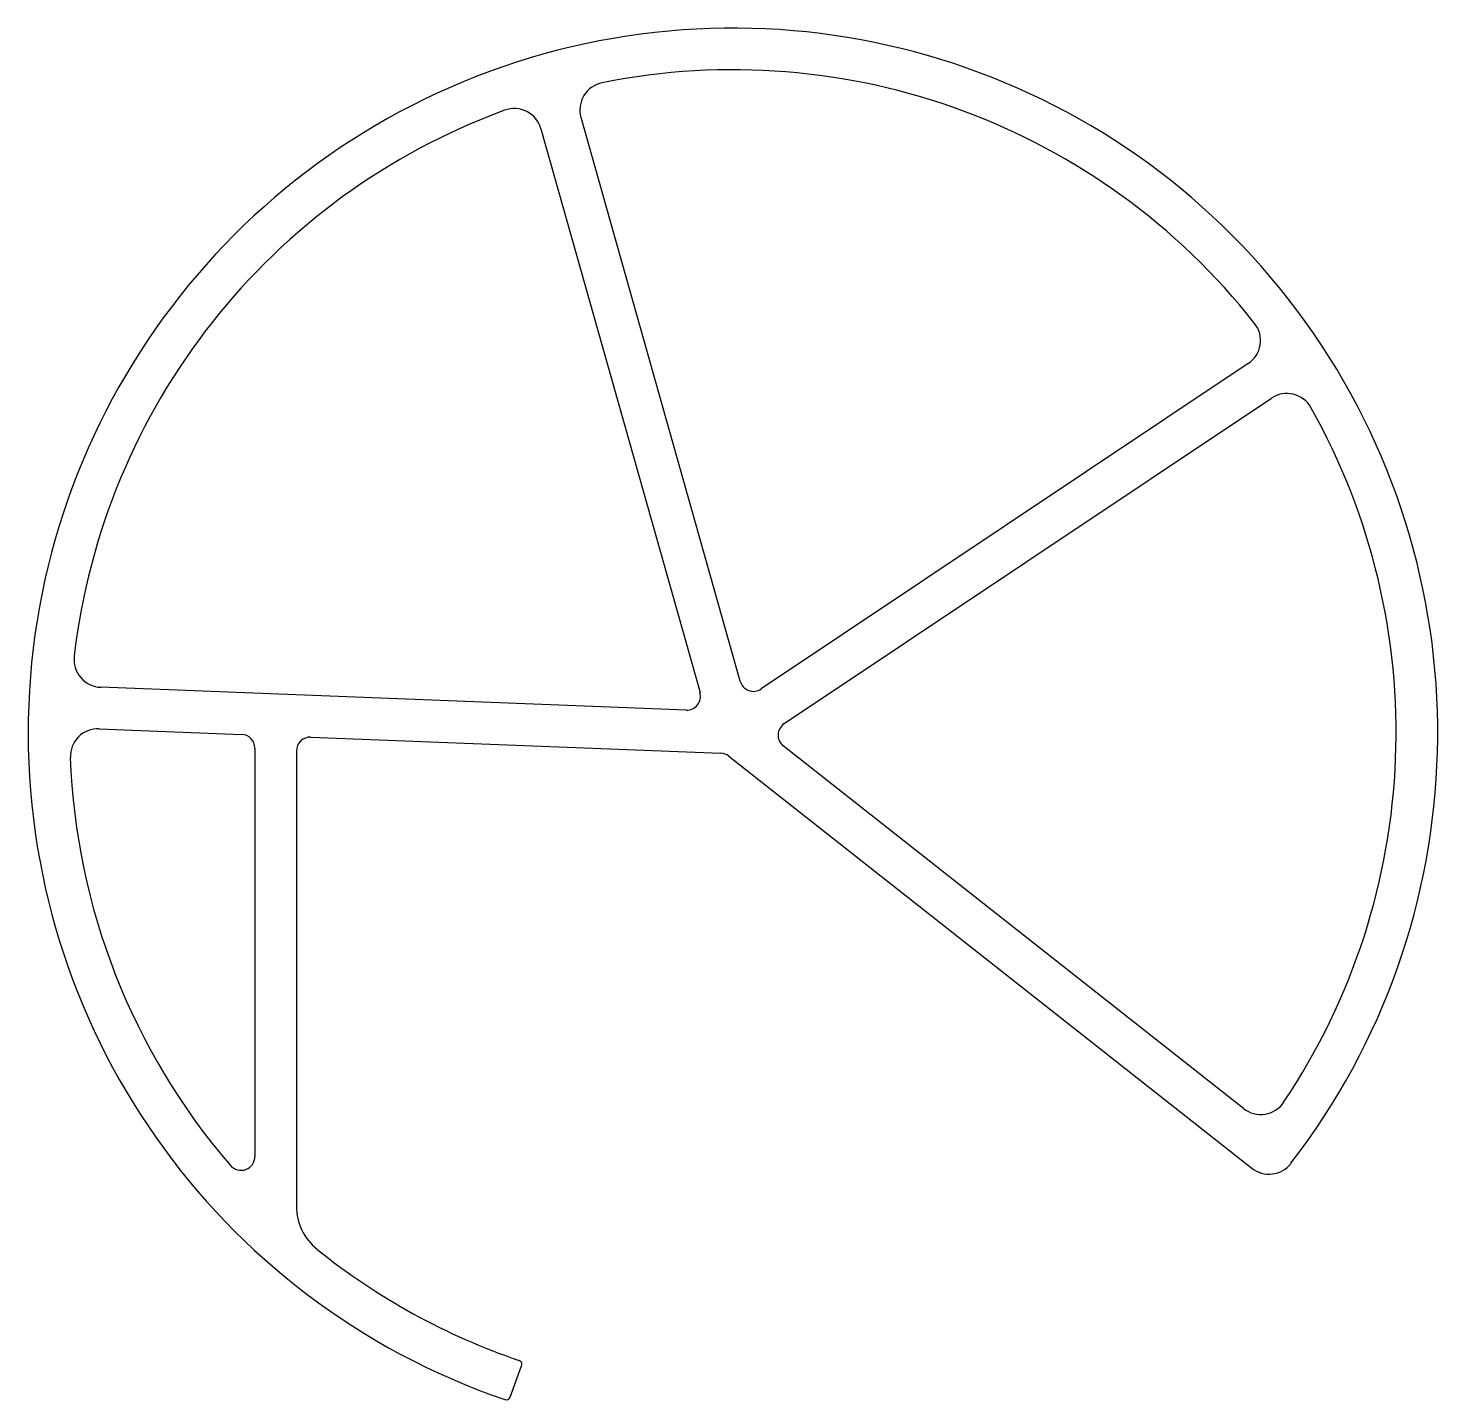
# Model space of a CAD drawing. Extents: x 936 to 1038, y 485 to 584.
import ezdxf

# ---------------------------------------------------------------- set-up
doc = ezdxf.new("R2010")
doc.units = 0
doc.layers.get('0').update_dxf_attribs({"linetype": 'CONTINUOUS'})

msp = doc.modelspace()

# ---------------------------------------------------------------- linework, layer by layer
for p, q in [((987.21, 537.23), (975.75, 577.86)), ((972.86, 577.05), (984.33, 536.41)), ((1023.84, 560.13), (988.73, 536.67)), ((990.4, 534.17), (1025.51, 557.63)), ((983.32, 535.14), (941.13, 536.8)), ((941.01, 533.8), (951.28, 533.39)), ((952.24, 532.4), (952.24, 502.97)), ((956.28, 533.2), (985.83, 532.04)), ((1023.5, 506.42), (990.33, 532.56)), ((955.24, 532.2), (955.24, 499.39)), ((986.41, 531.83), (1024.1, 502.12)), ((970.64, 485.62), (971.47, 487.87))]:
    msp.add_line(p, q)
for centre, radius, start, end in [((986.7, 533.51), 50.8, 322.3419, 251.1162), ((986.7, 533.51), 47.8, 38.1373, 101.3718), ((977.67, 578.41), 2, 101.3718, 195.7546), ((986.7, 533.51), 47.8, 110.1373, 173.3718), ((970.94, 576.51), 2, 15.7546, 110.1373), ((1022.73, 561.79), 2, 303.7546, 38.1373), ((1026.62, 555.97), 2, 29.3718, 123.7546), ((986.7, 533.51), 47.8, 326.1373, 29.3718), ((941.21, 538.79), 2, 173.3718, 267.7546), ((988.18, 537.5), 1, 195.7546, 303.7546), ((983.36, 536.14), 1, 267.7546, 15.7546), ((940.94, 531.8), 2, 87.7546, 182.1373), ((990.95, 533.34), 1, 123.7546, 231.7546), ((951.24, 532.4), 1, 360, 87.7546), ((956.24, 532.2), 1, 87.7546, 180), ((986.7, 533.51), 47.8, 182.1373, 220.7338), ((985.79, 531.04), 1, 51.7548, 87.7546), ((1024.74, 507.99), 2, 231.7546, 326.1373), ((951.24, 502.97), 1, 220.7338, 0), ((1025.34, 503.69), 2, 231.7548, 322.3419), ((959.24, 499.39), 4, 180, 231.1707), ((986.7, 533.51), 47.8, 231.1707, 251.1841), ((971.19, 487.98), 0.3, 339.7546, 71.1841), ((970.36, 485.73), 0.3, 251.1162, 339.7546)]:
    msp.add_arc(centre, radius, start, end)

doc.saveas('drawing.dxf')
